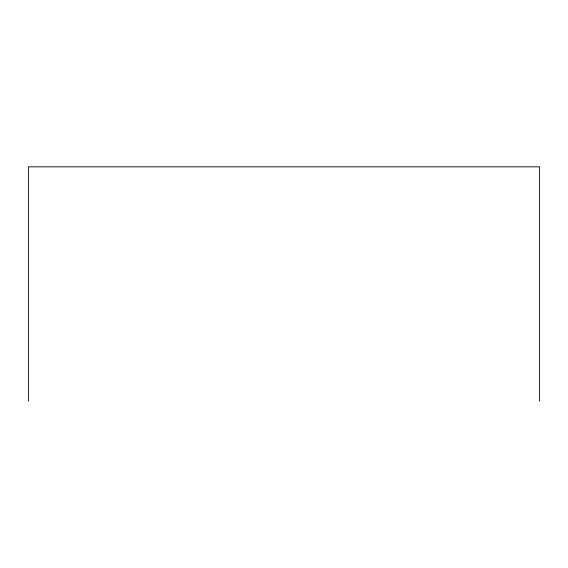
<?xml version="1.0" encoding="UTF-8"?>
<svg xmlns="http://www.w3.org/2000/svg" width="568" height="568" viewBox="0 0 568 568"><rect width="100%" height="100%" fill="white"/><g stroke="black" fill="none" stroke-linecap="round" stroke-linejoin="round"><path stroke-width="0.85" d="M539.6 401.157L539.6 166.843L28.4 166.843L28.4 401.157"/></g></svg>
